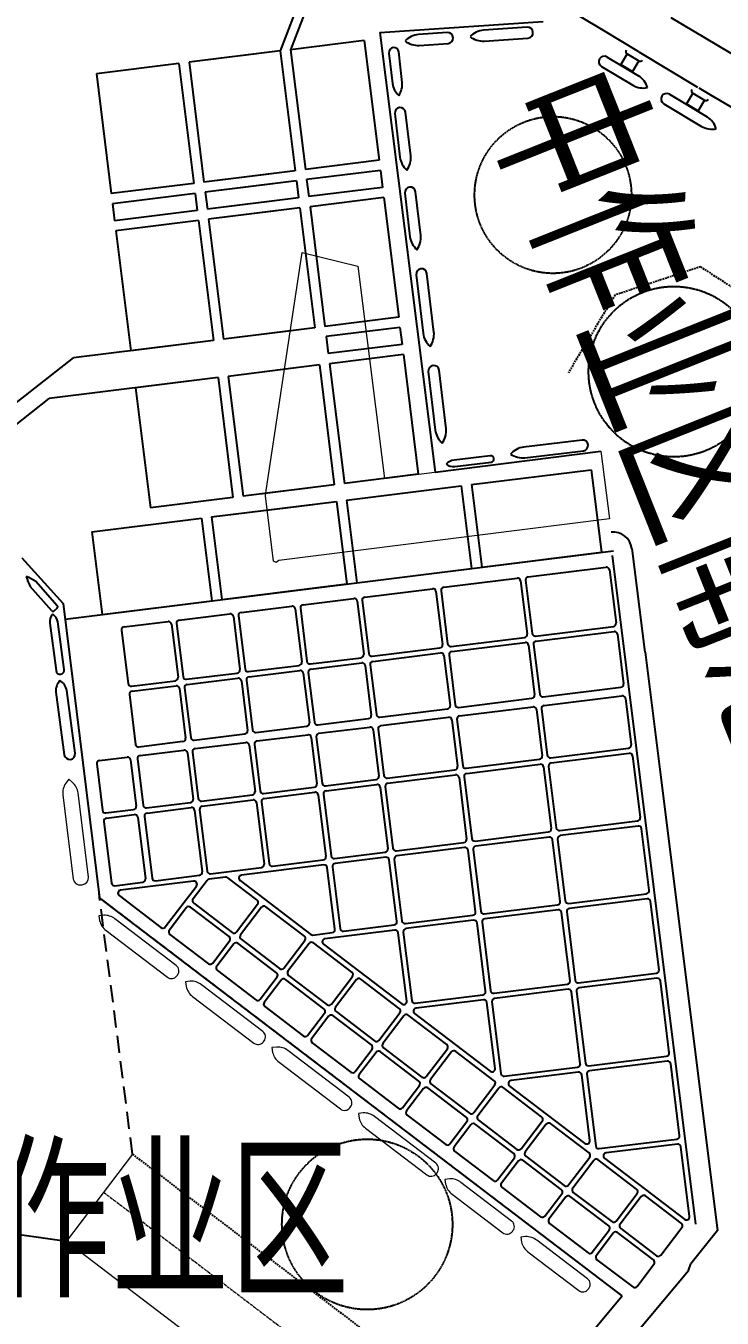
# Model space of a CAD drawing. Header units: millimetres. Extents: x 440090 to 511528, y 3875004 to 3899972.
# Drawn here: x 442603 to 444646, y 3883364 to 3887155 of the extents above; entities that cross this region are included whole.
import ezdxf

# ---------------------------------------------------------------- set-up
doc = ezdxf.new("R2010")
doc.units = ezdxf.units.MM
for name, pattern in [('CENTER', [2, 1.25, -0.25, 0.25, -0.25]), ('CONTINOUS', [2000000.0, 1000000.0, 1000000.0]), ('DASHED', [19.05, 12.7, -6.35]), ('DASHED2', [0.375, 0.25, -0.125]), ('DIVIDE2', [0.625, 0.25, -0.125, 0, -0.125, 0, -0.125]), ('HIDDEN', [0.75, 0.5, -0.25])]:
    doc.linetypes.add(name, pattern=pattern)
for name, color, linetype in [('0-现状', 7, 'Continuous'), ('000航道路线', 5, 'Continuous'), ('00集疏运', 7, 'Continuous'), ('0南区轮廓', 5, 'Continuous'), ('2014深水航道二期方案1', 5, 'Continuous'), ('fa-老作业区规划', 7, 'Continuous'), ('fa3-岚山老作业区－规划', 7, 'Continuous'), ('FA3补充-中作业区规划', 7, 'Continuous'), ('东防波堤', 7, 'Continuous'), ('南区规划调整后', 7, 'Continuous'), ('南区规划调整方案一', 7, 'Continuous')]:
    doc.layers.add(name, color=color, linetype=linetype)
doc.layers.add('0sna-现状渲染', color=4, linetype='Continuous', lineweight=0)
doc.styles.add('R+HZ', font='romans1.shx', dxfattribs={"width": 0.8, "bigfont": 'hztxt.shx'})

msp = doc.modelspace()

# ---------------------------------------------------------------- linework, layer by layer
at = {"layer": '0-现状', "ltscale": 10}
for p, q in [((442591.389, 3885593.853), (442712.258, 3885460.128)), ((442712.258, 3885460.128), (442819.286, 3884596.735))]:
    msp.add_line(p, q, dxfattribs=at)
at = {"layer": '000航道路线', "color": 252, "linetype": 'DASHED2', "ltscale": 200}
msp.add_line((442915.947, 3883844.853), (442817.586, 3884610.451), dxfattribs=at)
at = {"layer": '000航道路线', "color": 5, "linetype": 'DASHED', "lineweight": 0, "ltscale": 200}
for p, q in [((442915.947, 3883844.853), (442722.072, 3883590.27)), ((442722.072, 3883590.27), (445216.475, 3881690.687)), ((442722.072, 3883590.27), (445216.475, 3881690.687))]:
    msp.add_line(p, q, dxfattribs=at)
at = {"layer": '000航道路线', "linetype": 'DASHED', "lineweight": 20, "ltscale": 200}
msp.add_line((442912.917, 3883840.875), (442749.336, 3883626.071), dxfattribs=at)
at = {"layer": '000航道路线', "color": 1, "linetype": 'CENTER', "lineweight": 0, "ltscale": 6}
msp.add_line((442831.127, 3883733.473), (446846.704, 3880675.458), dxfattribs=at)
msp.add_line((442831.127, 3883733.473), (446846.704, 3880675.458), dxfattribs=at)
at = {"layer": '000航道路线', "color": 252, "linetype": 'DASHED', "ltscale": 200}
msp.add_line((442131.869, 3883673.772), (442722.072, 3883590.27), dxfattribs=at)
at = {"layer": '0sna-现状渲染', "color": 254, "linetype": 'CONTINOUS', "true_color": 0xfde8c4}
for p, q in [((443307.92, 3885791.407), (443413.888, 3886489.35)), ((443413.888, 3886489.35), (443576.608, 3886449.362)), ((443576.608, 3886449.362), (443655.054, 3885826.678)), ((443655.054, 3885826.678), (444290.035, 3885906.673)), ((444290.035, 3885906.673), (444315.033, 3885708.242)), ((443305.804, 3885776.167), (443307.92, 3885791.407)), ((443329.101, 3885584.533), (443305.804, 3885776.167)), ((444315.033, 3885708.242), (443344.809, 3885586.012)), ((443337.553, 3885580.967), (443329.101, 3885584.533)), ((443344.809, 3885586.012), (443337.553, 3885580.967))]:
    msp.add_line(p, q, dxfattribs=at)
at = {"layer": '0南区轮廓', "color": 7, "linetype": 'HIDDEN', "ltscale": 2}
for centre, radius in [((444149.576, 3886658.528), 230), ((444504.066, 3886140.267), 250), ((443604.408, 3883639.166), 250)]:
    msp.add_circle(centre, radius, dxfattribs=at)
at = {"layer": '2014深水航道二期方案1', "linetype": 'DASHED2', "ltscale": 20}
msp.add_line((442915.947, 3883844.853), (446304.416, 3881264.405), dxfattribs=at)
msp.add_line((442915.947, 3883844.853), (446304.416, 3881264.405), dxfattribs=at)
at = {"layer": 'fa-老作业区规划', "color": 7, "linetype": 'Continuous'}
for p, q in [((442695.204, 3885453.639, -6.961), (442632.034, 3885524.593, -6.961)), ((442678.773, 3885439.01, -6.961), (442615.602, 3885509.964, -6.961)), ((442694.795, 3885446.58, -6.961), (442685.832, 3885438.601, -6.961)), ((442672.817, 3885402.82, -6.961), (442691.344, 3885263.295, -6.961)), ((442715.483, 3885266.5, -6.961), (442696.956, 3885406.026, -6.961)), ((442691.131, 3885200.498, -6.961), (442715.524, 3885016.789, -6.961)), ((442747.308, 3885021.009, -6.961), (442722.914, 3885204.718, -6.961))]:
    msp.add_line(p, q, dxfattribs=at)
at = {"layer": 'fa-老作业区规划'}
msp.add_arc((444326.632, 3885614.927), 54.439, 7.113454, 96.506533, dxfattribs=at)
at = {"layer": 'fa-老作业区规划', "color": 7, "linetype": 'Continuous'}
for centre, radius, start, end in [((442777.524, 3885591.063, -6.961), 181.096, 196.481459, 206.604058), ((442532.751, 3885373.138, -6.961), 181.096, 56.754066, 66.876664), ((442682.507, 3885442.335, -6.961), 5, 221.679062, 311.679062), ((442691.47, 3885450.315, -6.961), 5, 311.679062, 41.679062), ((442706.17, 3885405.732, -6.961), 33.48, 137.007288, 184.989925), ((442663.999, 3885400.133, -6.961), 33.48, 10.13739, 58.120027), ((442703.413, 3885264.897, -6.961), 12.176, 187.563658, 7.563658), ((442735.045, 3885204.332, -6.961), 44.082, 137.007288, 184.989925), ((442679.521, 3885196.959, -6.961), 44.082, 10.13739, 58.120027), ((442731.416, 3885018.899, -6.961), 16.031, 187.563658, 7.563658)]:
    msp.add_arc(centre, radius, start, end, dxfattribs=at)
at = {"layer": 'fa3-岚山老作业区－规划'}
msp.add_line((442717.861, 3885414.571), (444326.632, 3885614.927), dxfattribs=at)
at = {"layer": 'FA3补充-中作业区规划'}
for p, q in [((443521.785, 3887536.943), (443349.472, 3887080.984)), ((443550.952, 3887529.924), (443379.242, 3887084.691)), ((444297.759, 3887140.618), (444227.075, 3887182.966)), ((444297.759, 3887140.618), (444227.075, 3887182.966)), ((443641.387, 3887135.232), (444120.371, 3887167.577)), ((444074.012, 3887150.398), (443945.413, 3887141.759)), ((444495.043, 3887179.322), (444750.996, 3887027.336)), ((444495.043, 3887179.322), (444750.996, 3887027.336)), ((443595.795, 3887111.661), (443379.242, 3887084.691)), ((443595.795, 3887111.661), (443379.242, 3887084.691)), ((443595.795, 3887111.661), (443639.557, 3886760.271)), ((443595.795, 3887111.661), (443639.557, 3886760.271)), ((443641.387, 3887135.232), (443803.877, 3885845.427)), ((443641.387, 3887135.232), (443803.877, 3885845.427)), ((443839.541, 3887134.646), (443754.842, 3887128.956)), ((443839.541, 3887134.646), (443754.842, 3887128.956)), ((443947.554, 3887109.853), (444076.153, 3887118.492)), ((444401.532, 3887078.445), (444297.759, 3887140.618)), ((444401.532, 3887078.445), (444297.759, 3887140.618)), ((443349.472, 3887080.984), (443081.7, 3887047.635)), ((443280.009, 3887072.333), (443081.7, 3887047.635)), ((443349.472, 3887080.984), (443393.234, 3886729.594)), ((443379.242, 3887084.691), (443423.004, 3886733.301)), ((443379.242, 3887084.691), (443423.004, 3886733.301)), ((443379.242, 3887084.691), (443423.004, 3886733.301)), ((443668.171, 3887074.739), (443678.349, 3886985.315)), ((443668.171, 3887074.739), (443678.349, 3886985.315)), ((443707.224, 3886988.68), (443697.045, 3887078.105)), ((443707.224, 3886988.68), (443697.045, 3887078.105)), ((443756.983, 3887097.051), (443841.682, 3887102.741)), ((443756.983, 3887097.051), (443841.682, 3887102.741)), ((444367.288, 3887072.126), (444348.786, 3887041.244)), ((444367.288, 3887072.126), (444348.786, 3887041.244)), ((444367.288, 3887072.126), (444401.601, 3887051.568)), ((444367.288, 3887072.126), (444401.601, 3887051.568)), ((444401.532, 3887078.445), (444574.018, 3886975.104)), ((444401.532, 3887078.445), (444574.018, 3886975.104)), ((443051.93, 3887043.928), (442809.768, 3887013.769)), ((443051.93, 3887043.928), (442809.768, 3887013.769)), ((443051.93, 3887043.928), (442809.768, 3887013.769)), ((443051.93, 3887043.928), (442809.768, 3887013.769)), ((443051.93, 3887043.928), (443095.692, 3886692.538)), ((443051.93, 3887043.928), (443095.692, 3886692.538)), ((443081.7, 3887047.635), (443125.462, 3886696.246)), ((443081.7, 3887047.635), (443125.462, 3886696.246)), ((444291.698, 3887035.462), (444383.657, 3886980.367)), ((444291.698, 3887035.462), (444383.657, 3886980.367)), ((444308.298, 3887063.17), (444400.257, 3887008.075)), ((444308.298, 3887063.17), (444400.257, 3887008.075)), ((444348.786, 3887041.244), (444383.099, 3887020.686)), ((444348.786, 3887041.244), (444383.099, 3887020.686)), ((444401.601, 3887051.568), (444383.099, 3887020.686)), ((444401.601, 3887051.568), (444383.099, 3887020.686)), ((442809.768, 3887013.769), (442853.53, 3886662.379)), ((442809.768, 3887013.769), (442853.53, 3886662.379)), ((444559.441, 3886957.002), (444540.939, 3886926.121)), ((444559.441, 3886957.002), (444540.939, 3886926.121)), ((444559.441, 3886957.002), (444593.753, 3886936.445)), ((444559.441, 3886957.002), (444593.753, 3886936.445)), ((444577.596, 3886972.961), (444621.747, 3886946.509)), ((444577.596, 3886972.961), (444621.747, 3886946.509)), ((444474.414, 3886925.992), (444585.245, 3886859.591)), ((444474.414, 3886925.992), (444585.245, 3886859.591)), ((444491.015, 3886953.7), (444601.846, 3886887.298)), ((444491.015, 3886953.7), (444601.846, 3886887.298)), ((444540.939, 3886926.121), (444575.251, 3886905.563)), ((444540.939, 3886926.121), (444575.251, 3886905.563)), ((444593.753, 3886936.445), (444575.251, 3886905.563)), ((444593.753, 3886936.445), (444575.251, 3886905.563)), ((444618.169, 3886948.652), (444672.899, 3886915.862)), ((444618.169, 3886948.652), (444672.899, 3886915.862)), ((443685.487, 3886897.3), (443700.419, 3886769.279)), ((443685.487, 3886897.3), (443700.419, 3886769.279)), ((443732.181, 3886772.981), (443717.249, 3886901.003)), ((443732.181, 3886772.981), (443717.249, 3886901.003)), ((443393.234, 3886729.594), (443125.462, 3886696.246)), ((443639.557, 3886760.271), (443423.004, 3886733.301)), ((443639.557, 3886760.271), (443423.004, 3886733.301)), ((443639.557, 3886760.271), (443423.004, 3886733.301)), ((443639.557, 3886760.271), (443423.004, 3886733.301)), ((443643.264, 3886730.501), (443426.712, 3886703.531)), ((443643.264, 3886730.501), (443426.712, 3886703.531)), ((443643.264, 3886730.501), (443649.444, 3886680.884)), ((443643.264, 3886730.501), (443649.444, 3886680.884)), ((443095.692, 3886692.538), (442853.53, 3886662.379)), ((443095.692, 3886692.538), (442853.53, 3886662.379)), ((443095.692, 3886692.538), (442853.53, 3886662.379)), ((443095.692, 3886692.538), (442853.53, 3886662.379)), ((443323.771, 3886720.943), (443125.462, 3886696.246)), ((443396.942, 3886699.824), (443129.17, 3886666.476)), ((443327.478, 3886691.173), (443129.17, 3886666.476)), ((443396.942, 3886699.824), (443403.121, 3886650.207)), ((443426.712, 3886703.531), (443432.891, 3886653.915)), ((443426.712, 3886703.531), (443432.891, 3886653.915)), ((443099.4, 3886662.768), (442857.238, 3886632.609)), ((443099.4, 3886662.768), (442857.238, 3886632.609)), ((443099.4, 3886662.768), (443105.579, 3886613.151)), ((443099.4, 3886662.768), (443105.579, 3886613.151)), ((443129.17, 3886666.476), (443135.349, 3886616.859)), ((443129.17, 3886666.476), (443135.349, 3886616.859)), ((443649.444, 3886680.884), (443432.891, 3886653.915)), ((443649.444, 3886680.884), (443432.891, 3886653.915)), ((443714.86, 3886664.143), (443729.792, 3886536.122)), ((443714.86, 3886664.143), (443729.792, 3886536.122)), ((443761.554, 3886539.824), (443746.622, 3886667.846)), ((443761.554, 3886539.824), (443746.622, 3886667.846)), ((442857.238, 3886632.609), (442863.417, 3886582.992)), ((442857.238, 3886632.609), (442863.417, 3886582.992)), ((443403.121, 3886650.207), (443135.349, 3886616.859)), ((443333.657, 3886641.556), (443135.349, 3886616.859)), ((443406.828, 3886620.437), (443139.057, 3886587.089)), ((443406.828, 3886620.437), (443450.59, 3886269.047)), ((443653.151, 3886651.114), (443436.598, 3886624.145)), ((443653.151, 3886651.114), (443436.598, 3886624.145)), ((443653.151, 3886651.114), (443436.598, 3886624.145)), ((443653.151, 3886651.114), (443436.598, 3886624.145)), ((443436.598, 3886624.145), (443480.36, 3886272.755)), ((443436.598, 3886624.145), (443480.36, 3886272.755)), ((443653.151, 3886651.114), (443696.913, 3886299.724)), ((443653.151, 3886651.114), (443696.913, 3886299.724)), ((443105.579, 3886613.151), (442863.417, 3886582.992)), ((443105.579, 3886613.151), (442863.417, 3886582.992)), ((443109.287, 3886583.381), (442867.124, 3886553.222)), ((443109.287, 3886583.381), (442867.124, 3886553.222)), ((443109.287, 3886583.381), (442867.124, 3886553.222)), ((443109.287, 3886583.381), (442867.124, 3886553.222)), ((443109.287, 3886583.381), (443153.049, 3886231.991)), ((443109.287, 3886583.381), (443153.049, 3886231.991)), ((443337.365, 3886611.786), (443139.057, 3886587.089)), ((443139.057, 3886587.089), (443182.819, 3886235.699)), ((443139.057, 3886587.089), (443182.819, 3886235.699)), ((442867.124, 3886553.222), (442910.886, 3886201.832)), ((442867.124, 3886553.222), (442910.886, 3886201.832)), ((443800.223, 3886256.435), (443779.791, 3886428.112)), ((443800.223, 3886256.435), (443779.791, 3886428.112)), ((443748.029, 3886424.409), (443768.461, 3886252.733)), ((443748.029, 3886424.409), (443768.461, 3886252.733)), ((443696.913, 3886299.724), (443480.36, 3886272.755)), ((443696.913, 3886299.724), (443480.36, 3886272.755)), ((443696.913, 3886299.724), (443480.36, 3886272.755)), ((443696.913, 3886299.724), (443480.36, 3886272.755)), ((443450.59, 3886269.047), (443182.819, 3886235.699)), ((443381.127, 3886260.396), (443182.819, 3886235.699)), ((443700.621, 3886269.954), (443484.068, 3886242.985)), ((443700.621, 3886269.954), (443484.068, 3886242.985)), ((443484.068, 3886242.985), (443490.247, 3886193.368)), ((443484.068, 3886242.985), (443490.247, 3886193.368)), ((443700.621, 3886269.954), (443706.8, 3886220.337)), ((443700.621, 3886269.954), (443706.8, 3886220.337)), ((443153.049, 3886231.991), (442742.168, 3886180.82)), ((443153.049, 3886231.991), (442742.168, 3886180.82)), ((443153.049, 3886231.991), (442910.886, 3886201.832)), ((443153.049, 3886231.991), (442910.886, 3886201.832)), ((443706.8, 3886220.337), (443490.247, 3886193.368)), ((443706.8, 3886220.337), (443490.247, 3886193.368)), ((443464.185, 3886159.89), (443196.413, 3886126.542)), ((443464.185, 3886159.89), (443507.947, 3885808.5)), ((443710.507, 3886190.567), (443493.955, 3886163.598)), ((443710.507, 3886190.567), (443493.955, 3886163.598)), ((443710.507, 3886190.567), (443493.955, 3886163.598)), ((443710.507, 3886190.567), (443493.955, 3886163.598)), ((443493.955, 3886163.598), (443537.717, 3885812.208)), ((443493.955, 3886163.598), (443537.717, 3885812.208)), ((443710.507, 3886190.567), (443754.269, 3885839.177)), ((443710.507, 3886190.567), (443754.269, 3885839.177)), ((443166.643, 3886122.835), (442670.775, 3886061.079)), ((443166.643, 3886122.835), (442670.775, 3886061.079)), ((443166.643, 3886122.835), (442924.481, 3886092.676)), ((443166.643, 3886122.835), (442924.481, 3886092.676)), ((443166.643, 3886122.835), (443210.405, 3885771.445)), ((443166.643, 3886122.835), (443210.405, 3885771.445)), ((443166.643, 3886122.835), (443210.405, 3885771.445)), ((443166.643, 3886122.835), (443210.405, 3885771.445)), ((443394.721, 3886151.239), (443196.413, 3886126.542)), ((443196.413, 3886126.542), (443240.175, 3885775.152)), ((443196.413, 3886126.542), (443240.175, 3885775.152)), ((443783.777, 3886140.652), (443804.209, 3885968.976)), ((443783.777, 3886140.652), (443804.209, 3885968.976)), ((443835.971, 3885972.678), (443815.539, 3886144.355)), ((443835.971, 3885972.678), (443815.539, 3886144.355)), ((442924.481, 3886092.676), (442968.243, 3885741.286)), ((442924.481, 3886092.676), (442968.243, 3885741.286)), ((444234.903, 3885939.648), (444063.227, 3885919.216)), ((444234.903, 3885939.648), (444063.227, 3885919.216)), ((443803.877, 3885845.427), (444290.035, 3885906.673)), ((444066.929, 3885887.454), (444238.605, 3885907.886)), ((444066.929, 3885887.454), (444238.605, 3885907.886)), ((443965.68, 3885893.842), (443859.17, 3885881.141)), ((443965.68, 3885893.842), (443859.17, 3885881.141)), ((443861.391, 3885862.084), (443967.902, 3885874.785)), ((443861.391, 3885862.084), (443967.902, 3885874.785)), ((443754.269, 3885839.177), (443537.717, 3885812.208)), ((443754.269, 3885839.177), (443537.717, 3885812.208)), ((443910.154, 3885808.977), (444261.544, 3885852.739)), ((443910.154, 3885808.977), (444261.544, 3885852.739)), ((444261.544, 3885852.739), (444291.703, 3885610.577)), ((444261.544, 3885852.739), (444291.703, 3885610.577)), ((443507.947, 3885808.5), (443240.175, 3885775.152)), ((443438.483, 3885799.849), (443240.175, 3885775.152)), ((443543.801, 3885763.351), (443880.384, 3885805.269)), ((443543.801, 3885763.351), (443880.384, 3885805.269)), ((443880.384, 3885805.269), (443910.543, 3885563.107)), ((443880.384, 3885805.269), (443910.543, 3885563.107)), ((443910.154, 3885808.977), (443940.313, 3885566.815)), ((443910.154, 3885808.977), (443940.313, 3885566.815)), ((443910.154, 3885808.977), (443940.313, 3885566.815)), ((443910.154, 3885808.977), (443940.313, 3885566.815)), ((443210.405, 3885771.445), (442968.243, 3885741.286)), ((443210.405, 3885771.445), (442968.243, 3885741.286)), ((443147.835, 3885714.038), (443514.031, 3885759.644)), ((443147.835, 3885714.038), (443444.568, 3885750.993)), ((443514.031, 3885759.644), (443544.19, 3885517.482)), ((443543.801, 3885763.351), (443573.96, 3885521.189)), ((443543.801, 3885763.351), (443573.96, 3885521.189)), ((443543.801, 3885763.351), (443573.96, 3885521.189)), ((443543.801, 3885763.351), (443573.96, 3885521.189)), ((442796.445, 3885670.276), (443118.065, 3885710.33)), ((442796.445, 3885670.276), (443118.065, 3885710.33)), ((443118.065, 3885710.33), (443148.223, 3885468.168)), ((443118.065, 3885710.33), (443148.223, 3885468.168)), ((443147.835, 3885714.038), (443177.993, 3885471.876)), ((443147.835, 3885714.038), (443177.993, 3885471.876)), ((443147.835, 3885714.038), (443177.993, 3885471.876)), ((443147.835, 3885714.038), (443177.993, 3885471.876)), ((442796.445, 3885670.276), (442826.603, 3885428.114)), ((442796.445, 3885670.276), (442826.603, 3885428.114)), ((443940.313, 3885566.815), (444291.703, 3885610.577)), ((443940.313, 3885566.815), (444291.703, 3885610.577)), ((443573.96, 3885521.189), (443910.543, 3885563.107)), ((443573.96, 3885521.189), (443910.543, 3885563.107)), ((443177.993, 3885471.876), (443544.19, 3885517.482)), ((443177.993, 3885471.876), (443474.727, 3885508.831)), ((442826.603, 3885428.114), (443148.223, 3885468.168)), ((442826.603, 3885428.114), (443148.223, 3885468.168))]:
    msp.add_line(p, q, dxfattribs=at)
at = {"layer": 'FA3补充-中作业区规划', "color": 7, "linetype": 'DASHED2', "ltscale": 20}
for p, q in [((444582.181, 3886447.946), (444331.345, 3886364.918)), ((444582.181, 3886447.946), (444331.345, 3886364.918)), ((444582.181, 3886447.946), (444750.134, 3886339.523)), ((444582.181, 3886447.946), (444750.134, 3886339.523)), ((444331.345, 3886364.918), (444194.627, 3886136.929)), ((444331.345, 3886364.918), (444194.627, 3886136.929))]:
    msp.add_line(p, q, dxfattribs=at)
at = {"layer": 'FA3补充-中作业区规划', "color": 3}
for p, q in [((441659.498, 3885329.527), (442742.168, 3886180.82)), ((441659.498, 3885329.527), (442742.168, 3886180.82)), ((441665.489, 3885270.632), (442670.775, 3886061.079)), ((441665.489, 3885270.632), (442670.775, 3886061.079))]:
    msp.add_line(p, q, dxfattribs=at)
at = {"layer": 'FA3补充-中作业区规划', "color": 7, "linetype": 'DASHED2', "ltscale": 20}
msp.add_circle((444504.066, 3886140.267), 250, dxfattribs=at)
at = {"layer": 'FA3补充-中作业区规划'}
for centre, radius, start, end in [((444074.934, 3887134.435), 15.989, 274.373845, 93.304569), ((443760.697, 3887066.071), 63.157, 95.319166, 135.55004), ((443760.697, 3887066.071), 63.157, 95.319166, 135.55004), ((443754.383, 3887160.155), 63.157, 232.128373, 272.359247), ((443754.383, 3887160.155), 63.157, 232.128373, 272.359247), ((443840.462, 3887118.684), 15.989, 274.373845, 93.304569), ((443840.462, 3887118.684), 15.989, 274.373845, 93.304569), ((443951.268, 3887078.873), 63.157, 95.319166, 135.55004), ((443944.954, 3887172.957), 63.157, 232.128373, 272.359247), ((443682.624, 3887076.288), 14.536, 7.183517, 186.114241), ((443682.624, 3887076.288), 14.536, 7.183517, 186.114241), ((444371.4, 3887079.011), 8.02, 149.073171, 239.153273), ((444371.4, 3887079.011), 8.02, 149.073171, 239.153273), ((444300.127, 3887049.238), 16.151, 59.607809, 238.538534), ((444300.127, 3887049.238), 16.151, 59.607809, 238.538534), ((444405.732, 3887058.442), 8.02, 238.99307, 329.073171), ((444405.732, 3887058.442), 8.02, 238.99307, 329.073171), ((444366.067, 3886954.215), 63.795, 17.362338, 57.593212), ((444366.067, 3886954.215), 63.795, 17.362338, 57.593212), ((443735.188, 3886993.433), 57.416, 188.128838, 228.359712), ((443735.188, 3886993.433), 57.416, 188.128838, 228.359712), ((443735.188, 3886993.433), 57.416, 188.128838, 228.359712), ((443735.188, 3886993.433), 57.416, 188.128838, 228.359712), ((443735.188, 3886993.433), 57.416, 188.128838, 228.359712), ((443735.188, 3886993.433), 57.416, 188.128838, 228.359712), ((443650.042, 3886983.508), 57.416, 324.938045, 5.168919), ((443650.042, 3886983.508), 57.416, 324.938045, 5.168919), ((443650.042, 3886983.508), 57.416, 324.938045, 5.168919), ((443650.042, 3886983.508), 57.416, 324.938045, 5.168919), ((443650.042, 3886983.508), 57.416, 324.938045, 5.168919), ((443650.042, 3886983.508), 57.416, 324.938045, 5.168919), ((444415.019, 3887035.921), 63.795, 240.553131, 280.784005), ((444415.019, 3887035.921), 63.795, 240.553131, 280.784005), ((444482.844, 3886939.768), 16.151, 59.607809, 238.538534), ((444482.844, 3886939.768), 16.151, 59.607809, 238.538534), ((444563.553, 3886963.888), 8.02, 149.073171, 239.153273), ((444563.553, 3886963.888), 8.02, 149.073171, 239.153273), ((444597.885, 3886943.319), 8.02, 238.99307, 329.073171), ((444597.885, 3886943.319), 8.02, 238.99307, 329.073171), ((443701.385, 3886899.003), 15.989, 7.183517, 186.114241), ((443701.385, 3886899.003), 15.989, 7.183517, 186.114241), ((444567.656, 3886833.438), 63.795, 17.362338, 57.593212), ((444567.656, 3886833.438), 63.795, 17.362338, 57.593212), ((444616.608, 3886915.144), 63.795, 240.553131, 280.784005), ((444616.608, 3886915.144), 63.795, 240.553131, 280.784005), ((443762.942, 3886778.209), 63.157, 188.128838, 228.359712), ((443762.942, 3886778.209), 63.157, 188.128838, 228.359712), ((443669.281, 3886767.291), 63.157, 324.938045, 5.168919), ((443669.281, 3886767.291), 63.157, 324.938045, 5.168919), ((443730.758, 3886665.846), 15.989, 7.183517, 186.114241), ((443730.758, 3886665.846), 15.989, 7.183517, 186.114241), ((443698.654, 3886534.134), 63.157, 324.938045, 5.168919), ((443698.654, 3886534.134), 63.157, 324.938045, 5.168919), ((443792.315, 3886545.052), 63.157, 188.128838, 228.359712), ((443792.315, 3886545.052), 63.157, 188.128838, 228.359712), ((443763.927, 3886426.112), 15.989, 7.183517, 186.114241), ((443763.927, 3886426.112), 15.989, 7.183517, 186.114241), ((443830.984, 3886261.663), 63.157, 188.128838, 228.359712), ((443830.984, 3886261.663), 63.157, 188.128838, 228.359712), ((443737.322, 3886250.745), 63.157, 324.938045, 5.168919), ((443737.322, 3886250.745), 63.157, 324.938045, 5.168919), ((443799.675, 3886142.355), 15.989, 7.183517, 186.114241), ((443799.675, 3886142.355), 15.989, 7.183517, 186.114241), ((443773.07, 3885966.988), 63.157, 324.938045, 5.168919), ((443773.07, 3885966.988), 63.157, 324.938045, 5.168919), ((443866.731, 3885977.906), 63.157, 188.128838, 228.359712), ((443866.731, 3885977.906), 63.157, 188.128838, 228.359712), ((444236.606, 3885923.75), 15.989, 277.183517, 96.114241), ((444236.606, 3885923.75), 15.989, 277.183517, 96.114241), ((443966.702, 3885884.303), 9.594, 277.183517, 96.114241), ((443966.702, 3885884.303), 9.594, 277.183517, 96.114241), ((444072.157, 3885856.693), 63.157, 98.128838, 138.359712), ((444072.157, 3885856.693), 63.157, 98.128838, 138.359712), ((444061.239, 3885950.354), 63.157, 234.938045, 275.168919), ((444061.239, 3885950.354), 63.157, 234.938045, 275.168919), ((443864.528, 3885843.628), 37.894, 98.128838, 138.359712), ((443864.528, 3885843.628), 37.894, 98.128838, 138.359712), ((443857.977, 3885899.824), 37.894, 234.938045, 275.168919), ((443857.977, 3885899.824), 37.894, 234.938045, 275.168919)]:
    msp.add_arc(centre, radius, start, end, dxfattribs=at)
at = {"layer": '东防波堤', "linetype": 'Continuous', "ltscale": 100}
msp.add_line((444322.957, 3885601.076), (444567.543, 3883639.893), dxfattribs=at)
at = {"layer": '东防波堤'}
for p, q in [((444380.652, 3885621.668), (444418.551, 3885317.782)), ((444420.188, 3885317.986), (444464.124, 3884965.691)), ((444632.045, 3883620.849), (444554.274, 3883523.904)), ((444546.887, 3883503.994), (444554.267, 3883523.91)), ((444218.358, 3883112.469), (444546.887, 3883503.994))]:
    msp.add_line(p, q, dxfattribs=at)
at = {"layer": '南区规划调整后', "ltscale": 10}
for p, q in [((444077.024, 3885538.512), (444305.278, 3885566.794)), ((444315.317, 3885558.969), (444334.623, 3885403.16)), ((443828.921, 3885507.77), (444044.274, 3885534.454)), ((444054.313, 3885526.629), (444073.618, 3885370.82)), ((444069.199, 3885528.473), (444088.505, 3885372.665)), ((443597.69, 3885479.119), (443796.172, 3885503.712)), ((443806.21, 3885495.887), (443825.516, 3885340.079)), ((443821.096, 3885497.732), (443840.402, 3885341.923)), ((443234.467, 3885434.114), (443383.329, 3885452.558)), ((443393.367, 3885444.733), (443412.673, 3885288.925)), ((443408.253, 3885446.578), (443427.559, 3885290.769)), ((443416.078, 3885456.616), (443564.94, 3885475.061)), ((443574.978, 3885467.236), (443594.284, 3885311.428)), ((443589.865, 3885469.081), (443609.17, 3885313.272)), ((442891.093, 3885391.567), (443020.106, 3885407.553)), ((443045.031, 3885401.572), (443064.337, 3885245.764)), ((443052.856, 3885411.611), (443201.718, 3885430.056)), ((443211.756, 3885422.231), (443231.062, 3885266.422)), ((443226.642, 3885424.075), (443245.948, 3885268.267)), ((442883.268, 3885381.529), (442902.574, 3885225.72)), ((443030.145, 3885399.728), (443049.45, 3885243.919)), ((444098.543, 3885364.84), (444326.798, 3885393.122)), ((444100.388, 3885349.954), (444328.642, 3885378.236)), ((444338.68, 3885370.411), (444356.756, 3885224.526)), ((443619.209, 3885305.447), (443817.691, 3885330.04)), ((443850.44, 3885334.098), (444065.793, 3885360.782)), ((443852.285, 3885319.212), (444067.638, 3885345.896)), ((444077.676, 3885338.071), (444095.752, 3885192.186)), ((444092.563, 3885339.915), (444110.639, 3885194.031)), ((443437.597, 3885282.944), (443586.459, 3885301.389)), ((443621.053, 3885290.561), (443819.535, 3885315.154)), ((443829.574, 3885307.329), (443847.65, 3885161.445)), ((443844.46, 3885309.174), (443862.536, 3885163.289)), ((443074.375, 3885237.939), (443223.237, 3885256.384)), ((443255.986, 3885260.442), (443404.848, 3885278.887)), ((443257.831, 3885245.555), (443406.692, 3885264)), ((443416.731, 3885256.175), (443434.807, 3885110.291)), ((443431.617, 3885258.02), (443449.693, 3885112.135)), ((443439.442, 3885268.058), (443588.304, 3885286.503)), ((443598.342, 3885278.678), (443616.418, 3885132.794)), ((443613.228, 3885280.523), (443631.304, 3885134.638)), ((442912.612, 3885217.895), (443041.625, 3885233.881)), ((442914.457, 3885203.009), (443043.47, 3885218.995)), ((443068.394, 3885213.014), (443086.471, 3885067.13)), ((443076.219, 3885223.053), (443225.081, 3885241.498)), ((443235.12, 3885233.673), (443253.196, 3885087.788)), ((443250.006, 3885235.517), (443268.082, 3885089.633)), ((444120.677, 3885186.206), (444348.931, 3885214.488)), ((442906.632, 3885192.971), (442924.708, 3885047.086)), ((443053.508, 3885211.17), (443071.584, 3885065.285)), ((443872.574, 3885155.464), (444087.927, 3885182.148)), ((444123.751, 3885161.396), (444352.006, 3885189.678)), ((444362.044, 3885181.853), (444378.89, 3885045.892)), ((443641.342, 3885126.813), (443839.825, 3885151.406)), ((443875.648, 3885130.654), (444091.002, 3885157.338)), ((444101.04, 3885149.513), (444117.886, 3885013.552)), ((444115.926, 3885151.357), (444132.772, 3885015.397)), ((443278.12, 3885081.808), (443426.982, 3885100.253)), ((443459.731, 3885104.31), (443608.593, 3885122.755)), ((443462.805, 3885079.5), (443611.667, 3885097.945)), ((443644.417, 3885102.003), (443842.899, 3885126.596)), ((443852.937, 3885118.771), (443869.784, 3884982.811)), ((443867.823, 3885120.616), (443884.67, 3884984.655)), ((443096.509, 3885059.305), (443245.371, 3885077.75)), ((443281.194, 3885056.997), (443430.056, 3885075.442)), ((443440.094, 3885067.617), (443456.941, 3884931.657)), ((443454.98, 3885069.462), (443471.827, 3884933.501)), ((443621.705, 3885090.12), (443638.552, 3884954.16)), ((443636.592, 3885091.965), (443653.438, 3884956.004)), ((443063.759, 3885055.247), (442934.746, 3885039.261)), ((442937.82, 3885014.451), (443066.833, 3885030.437)), ((443076.872, 3885022.612), (443093.718, 3884886.651)), ((443091.758, 3885024.456), (443108.604, 3884888.496)), ((443099.583, 3885034.495), (443248.445, 3885052.94)), ((443258.483, 3885045.114), (443275.329, 3884909.154)), ((443273.369, 3885046.959), (443290.216, 3884910.999)), ((444142.811, 3885007.572), (444371.065, 3885035.854)), ((442810.906, 3884989.657), (442827.752, 3884853.697)), ((442818.731, 3884999.695), (442900.108, 3885009.778)), ((442910.147, 3885001.953), (442926.993, 3884865.993)), ((442929.995, 3885004.413), (442946.841, 3884868.452)), ((443894.708, 3884976.83), (444110.061, 3885003.514)), ((443896.553, 3884961.944), (444111.906, 3884988.628)), ((444144.655, 3884992.686), (444372.91, 3885020.968)), ((444382.948, 3885013.143), (444405.328, 3884832.524)), ((443663.476, 3884948.179), (443861.959, 3884972.772)), ((443665.321, 3884933.293), (443863.803, 3884957.886)), ((443873.841, 3884950.061), (443896.221, 3884769.443)), ((443888.728, 3884951.906), (443911.107, 3884771.287)), ((444121.944, 3884980.803), (444144.324, 3884800.184)), ((444136.83, 3884982.647), (444159.21, 3884802.029)), ((443300.254, 3884903.174), (443449.116, 3884921.619)), ((443481.865, 3884925.676), (443630.727, 3884944.121)), ((443483.71, 3884910.79), (443632.571, 3884929.235)), ((443642.61, 3884921.41), (443664.99, 3884740.791)), ((443657.496, 3884923.255), (443679.876, 3884742.636)), ((442956.88, 3884860.627), (443085.893, 3884876.613)), ((443118.643, 3884880.671), (443267.504, 3884899.116)), ((443120.487, 3884865.785), (443269.349, 3884884.23)), ((443279.387, 3884876.405), (443301.767, 3884695.786)), ((443294.273, 3884878.249), (443316.653, 3884697.63)), ((443302.098, 3884888.288), (443450.96, 3884906.732)), ((443460.998, 3884898.907), (443483.378, 3884718.289)), ((443475.885, 3884900.752), (443498.264, 3884720.133)), ((442837.791, 3884845.872), (442919.168, 3884855.955)), ((442839.635, 3884830.985), (442921.013, 3884841.069)), ((442931.051, 3884833.244), (442953.431, 3884652.625)), ((442950.899, 3884835.703), (442973.279, 3884655.084)), ((442958.724, 3884845.741), (443087.738, 3884861.727)), ((443097.776, 3884853.902), (443120.156, 3884673.283)), ((443112.662, 3884855.746), (443135.042, 3884675.128)), ((442831.81, 3884820.947), (442854.19, 3884640.328)), ((444169.249, 3884794.204), (444397.503, 3884822.486)), ((443689.914, 3884734.811), (443888.396, 3884759.404)), ((443921.146, 3884763.462), (444136.499, 3884790.146)), ((443508.303, 3884712.308), (443657.165, 3884730.753)), ((443145.08, 3884667.303), (443293.942, 3884685.747)), ((443326.692, 3884689.805), (443475.553, 3884708.25)), ((442983.318, 3884647.259), (443112.331, 3884663.245)), ((442864.228, 3884632.503), (442945.606, 3884642.586))]:
    msp.add_line(p, q, dxfattribs=at)
for centre, start, end in [((444306.385, 3885557.862), 7.063315, 97.063315), ((444045.381, 3885525.522), 7.063315, 97.063315), ((444078.131, 3885529.58), 97.063315, 187.063315), ((443598.796, 3885470.187), 97.063315, 187.063315), ((443797.278, 3885494.781), 7.063315, 97.063315), ((443830.028, 3885498.838), 97.063315, 187.063315), ((443384.435, 3885443.627), 7.063315, 97.063315), ((443417.185, 3885447.685), 97.063315, 187.063315), ((443566.047, 3885466.13), 7.063315, 97.063315), ((443021.213, 3885398.621), 7.063315, 97.063315), ((443053.963, 3885402.679), 97.063315, 187.063315), ((443202.824, 3885421.124), 7.063315, 97.063315), ((443235.574, 3885425.182), 97.063315, 187.063315), ((444325.691, 3885402.054), 277.063315, 7.063315), ((442892.2, 3885382.636), 97.063315, 187.063315), ((444064.687, 3885369.714), 277.063315, 7.063315), ((444097.436, 3885373.772), 187.063315, 277.063315), ((444329.749, 3885369.304), 7.063315, 97.063315), ((443816.584, 3885338.972), 277.063315, 7.063315), ((443849.334, 3885343.03), 187.063315, 277.063315), ((444068.745, 3885336.964), 7.063315, 97.063315), ((444101.494, 3885341.022), 97.063315, 187.063315), ((443403.741, 3885287.818), 277.063315, 7.063315), ((443436.491, 3885291.876), 187.063315, 277.063315), ((443585.352, 3885310.321), 277.063315, 7.063315), ((443618.102, 3885314.379), 187.063315, 277.063315), ((443622.16, 3885281.629), 97.063315, 187.063315), ((443820.642, 3885306.223), 7.063315, 97.063315), ((443853.391, 3885310.28), 97.063315, 187.063315), ((443222.13, 3885265.315), 277.063315, 7.063315), ((443254.879, 3885269.373), 187.063315, 277.063315), ((443407.799, 3885255.069), 7.063315, 97.063315), ((443440.549, 3885259.127), 97.063315, 187.063315), ((443589.41, 3885277.571), 7.063315, 97.063315), ((442911.505, 3885226.827), 187.063315, 277.063315), ((443040.519, 3885242.813), 277.063315, 7.063315), ((443044.577, 3885210.063), 7.063315, 97.063315), ((443073.268, 3885246.871), 187.063315, 277.063315), ((443077.326, 3885214.121), 97.063315, 187.063315), ((443226.188, 3885232.566), 7.063315, 97.063315), ((443258.937, 3885236.624), 97.063315, 187.063315), ((444347.825, 3885223.42), 277.063315, 7.063315), ((442915.563, 3885194.077), 97.063315, 187.063315), ((444086.821, 3885191.08), 277.063315, 7.063315), ((444119.57, 3885195.138), 187.063315, 277.063315), ((444353.112, 3885180.746), 7.063315, 97.063315), ((443838.718, 3885160.338), 277.063315, 7.063315), ((443871.468, 3885164.396), 187.063315, 277.063315), ((444092.108, 3885148.406), 7.063315, 97.063315), ((444124.858, 3885152.464), 97.063315, 187.063315), ((443425.875, 3885109.184), 277.063315, 7.063315), ((443458.625, 3885113.242), 187.063315, 277.063315), ((443607.486, 3885131.687), 277.063315, 7.063315), ((443612.774, 3885089.013), 7.063315, 97.063315), ((443640.236, 3885135.745), 187.063315, 277.063315), ((443645.523, 3885093.071), 97.063315, 187.063315), ((443844.005, 3885117.664), 7.063315, 97.063315), ((443876.755, 3885121.722), 97.063315, 187.063315), ((443062.653, 3885064.179), 277.063314, 7.063315), ((443095.402, 3885068.237), 187.063315, 277.063315), ((443244.264, 3885086.681), 277.063315, 7.063315), ((443277.013, 3885090.739), 187.063315, 277.063315), ((443431.163, 3885066.511), 7.063315, 97.063315), ((443463.912, 3885070.568), 97.063315, 187.063315), ((442933.639, 3885048.193), 187.063315, 277.063315), ((443067.94, 3885021.505), 7.063315, 97.063315), ((443100.69, 3885025.563), 97.063315, 187.063315), ((443249.551, 3885044.008), 7.063315, 97.063315), ((443282.301, 3885048.066), 97.063315, 187.063315), ((444369.959, 3885044.786), 277.063315, 7.063315), ((442819.837, 3884990.763), 97.063315, 187.063315), ((442901.215, 3885000.847), 7.063315, 97.063315), ((442938.927, 3885005.519), 97.063315, 187.063315), ((443893.601, 3884985.762), 187.063315, 277.063315), ((444108.955, 3885012.446), 277.063315, 7.063315), ((444113.012, 3884979.696), 7.063315, 97.063315), ((444141.704, 3885016.504), 187.063315, 277.063315), ((444145.762, 3884983.754), 97.063315, 187.063315), ((444374.017, 3885012.036), 7.063315, 97.063315), ((443629.62, 3884953.053), 277.063315, 7.063315), ((443662.37, 3884957.111), 187.063315, 277.063315), ((443860.852, 3884981.704), 277.063315, 7.063315), ((443864.91, 3884948.955), 7.063315, 97.063315), ((443897.659, 3884953.013), 97.063315, 187.063315), ((443266.398, 3884908.048), 277.063315, 7.063315), ((443299.147, 3884912.105), 187.063315, 277.063315), ((443448.009, 3884930.55), 277.063315, 7.063315), ((443480.758, 3884934.608), 187.063315, 277.063315), ((443484.816, 3884901.859), 97.063315, 187.063315), ((443633.678, 3884920.304), 7.063315, 97.063315), ((443666.428, 3884924.361), 97.063315, 187.063315), ((443084.787, 3884885.545), 277.063315, 7.063315), ((443117.536, 3884889.603), 187.063315, 277.063315), ((443270.456, 3884875.298), 7.063315, 97.063315), ((443303.205, 3884879.356), 97.063315, 187.063315), ((443452.067, 3884897.801), 7.063315, 97.063315), ((442836.684, 3884854.803), 187.063315, 277.063315), ((442918.062, 3884864.886), 277.063315, 7.063315), ((442922.119, 3884832.137), 7.063315, 97.063315), ((442955.773, 3884869.559), 187.063315, 277.063315), ((442959.831, 3884836.81), 97.063315, 187.063315), ((443088.844, 3884852.795), 7.063315, 97.063315), ((443121.594, 3884856.853), 97.063315, 187.063315), ((442840.742, 3884822.054), 97.063315, 187.063315), ((444135.392, 3884799.077), 277.063315, 7.063315), ((444168.142, 3884803.135), 187.063315, 277.063315), ((444396.396, 3884831.417), 277.063315, 7.063315), ((443887.29, 3884768.336), 277.063315, 7.063315), ((443920.039, 3884772.394), 187.063315, 277.063315), ((443507.196, 3884721.24), 187.063315, 277.063315), ((443656.058, 3884739.685), 277.063315, 7.063315), ((443688.807, 3884743.743), 187.063315, 277.063315), ((443292.835, 3884694.679), 277.063315, 7.063315), ((443325.585, 3884698.737), 187.063315, 277.063315), ((443474.447, 3884717.182), 277.063315, 7.063315), ((442944.499, 3884651.518), 277.063315, 7.063315), ((442982.211, 3884656.191), 187.063315, 277.063315), ((443111.224, 3884672.176), 277.063315, 7.063315), ((443143.974, 3884676.234), 187.063315, 277.063315), ((442863.122, 3884641.435), 187.063315, 277.063315)]:
    msp.add_arc(centre, 9, start, end, dxfattribs=at)
at = {"layer": '南区规划调整方案一'}
for p, q in [((444464.323, 3884965.715), (444632.045, 3883620.849)), ((444399.348, 3884807.6), (444171.093, 3884779.317)), ((444431.766, 3884619.156), (444409.386, 3884799.775)), ((444138.343, 3884775.26), (443922.99, 3884748.576)), ((444170.762, 3884586.816), (444148.382, 3884767.435)), ((444163.268, 3884769.279), (444185.648, 3884588.66)), ((443890.241, 3884744.518), (443691.759, 3884719.925)), ((443922.659, 3884556.074), (443900.279, 3884736.693)), ((443915.165, 3884738.537), (443937.545, 3884557.919)), ((443477.398, 3884693.364), (443235.839, 3884663.433)), ((443509.816, 3884504.92), (443487.436, 3884685.539)), ((443502.322, 3884687.384), (443524.702, 3884506.765)), ((443659.009, 3884715.867), (443510.147, 3884697.422)), ((443691.427, 3884527.423), (443669.047, 3884708.042)), ((443683.934, 3884709.886), (443706.313, 3884529.268)), ((443095.074, 3884645.992), (442880.945, 3884619.46)), ((443134.822, 3884648.188), (443093.56, 3884594.006)), ((443188.993, 3884657.629), (443140.876, 3884651.667)), ((443280.942, 3884590.83), (443195.552, 3884655.857)), ((443231.493, 3884647.342), (443438.611, 3884489.613)), ((443011.953, 3884511.603), (443103.341, 3884631.607)), ((444195.686, 3884580.835), (444423.941, 3884609.117)), ((444352.257, 3883429.319), (442819.286, 3884596.735)), ((442876.599, 3884603.368), (442999.34, 3884509.895)), ((443073.567, 3884567.752), (443023.887, 3884502.515)), ((443199.151, 3884483.427), (443086.18, 3884569.459)), ((443095.268, 3884581.393), (443208.239, 3884495.361)), ((443220.852, 3884497.068), (443282.65, 3884578.217)), ((443294.583, 3884569.129), (443232.786, 3884487.981)), ((443420.167, 3884484.804), (443307.196, 3884570.836)), ((443947.584, 3884550.094), (444162.937, 3884576.777)), ((444425.785, 3884594.231), (444197.531, 3884565.949)), ((444460.663, 3884385.939), (444435.824, 3884586.406)), ((443716.352, 3884521.443), (443914.834, 3884546.036)), ((443916.678, 3884531.15), (443718.196, 3884506.556)), ((444164.781, 3884561.891), (443949.428, 3884535.208)), ((444199.659, 3884353.599), (444174.82, 3884554.066)), ((444189.706, 3884555.911), (444214.545, 3884355.444)), ((443445.171, 3884487.842), (443501.991, 3884494.882)), ((443685.447, 3884502.499), (443480.512, 3884477.106)), ((443534.741, 3884498.94), (443683.602, 3884517.385)), ((443720.312, 3884294.309), (443695.485, 3884494.674)), ((443710.371, 3884496.518), (443735.21, 3884296.051)), ((443951.556, 3884322.858), (443926.717, 3884523.325)), ((443941.603, 3884525.169), (443966.442, 3884324.702)), ((443025.594, 3884489.902), (443138.565, 3884403.87)), ((443151.178, 3884405.578), (443200.859, 3884470.815)), ((443212.792, 3884461.727), (443163.112, 3884396.49)), ((443338.376, 3884377.402), (443225.405, 3884463.434)), ((443234.493, 3884475.368), (443347.464, 3884389.336)), ((443360.077, 3884391.043), (443421.875, 3884472.192)), ((443433.808, 3884463.104), (443372.011, 3884381.955)), ((443559.393, 3884378.779), (443446.421, 3884464.811)), ((443476.166, 3884461.014), (443705.927, 3884286.042)), ((443164.819, 3884383.877), (443277.791, 3884297.845)), ((443290.403, 3884299.552), (443340.084, 3884364.789)), ((443352.017, 3884355.701), (443302.337, 3884290.464)), ((443477.602, 3884271.377), (443364.63, 3884357.409)), ((443373.718, 3884369.342), (443486.689, 3884283.31)), ((443499.302, 3884285.018), (443561.1, 3884366.166)), ((443573.034, 3884357.078), (443511.236, 3884275.93)), ((443698.618, 3884272.754), (443585.646, 3884358.786)), ((443976.481, 3884316.877), (444191.834, 3884343.561)), ((444224.583, 3884347.619), (444452.838, 3884375.901)), ((444454.682, 3884361.015), (444226.428, 3884332.733)), ((444490.789, 3884142.799), (444464.721, 3884353.19)), ((443745.249, 3884288.226), (443943.731, 3884312.819)), ((444193.678, 3884328.675), (443978.325, 3884301.991)), ((444229.785, 3884110.459), (444203.717, 3884320.85)), ((444218.603, 3884322.694), (444244.672, 3884112.303)), ((443304.044, 3884277.852), (443417.016, 3884191.82)), ((443945.575, 3884297.933), (443747.945, 3884273.445)), ((443979.556, 3884096.884), (443955.614, 3884290.108)), ((443970.5, 3884291.953), (443996.569, 3884081.561)), ((443429.629, 3884193.527), (443479.309, 3884258.764)), ((443491.243, 3884249.676), (443441.562, 3884184.439)), ((443616.827, 3884165.352), (443503.855, 3884251.384)), ((443512.943, 3884263.317), (443625.915, 3884177.285)), ((443638.528, 3884178.993), (443700.325, 3884260.141)), ((443712.259, 3884251.053), (443650.461, 3884169.905)), ((443837.843, 3884166.729), (443724.872, 3884252.761)), ((443743.599, 3884257.354), (443965.171, 3884088.618)), ((443443.27, 3884171.826), (443556.241, 3884085.794)), ((443568.854, 3884087.502), (443618.534, 3884152.739)), ((443652.169, 3884157.292), (443765.14, 3884071.26)), ((443777.753, 3884072.967), (443839.55, 3884154.116)), ((443630.468, 3884143.651), (443580.787, 3884078.414)), ((443756.052, 3884059.326), (443643.081, 3884145.358)), ((443851.484, 3884145.028), (443789.686, 3884063.879)), ((443977.068, 3884060.703), (443864.097, 3884146.735)), ((444254.71, 3884104.478), (444482.964, 3884132.76)), ((444484.809, 3884117.874), (444256.554, 3884089.592)), ((444006.607, 3884073.736), (444221.96, 3884100.42)), ((444223.805, 3884085.534), (444026.758, 3884061.119)), ((444257.714, 3883885.056), (444233.843, 3884077.709)), ((444248.729, 3884079.553), (444274.798, 3883869.162)), ((444520.916, 3883899.658), (444494.847, 3884110.049)), ((443582.495, 3884065.801), (443695.466, 3883979.769)), ((443708.079, 3883981.477), (443757.759, 3884046.713)), ((443769.693, 3884037.626), (443720.012, 3883972.389)), ((443895.277, 3883953.301), (443782.306, 3884039.333)), ((443791.394, 3884051.267), (443904.365, 3883965.235)), ((443916.978, 3883966.942), (443978.775, 3884048.09)), ((443990.709, 3884039.003), (443928.911, 3883957.854)), ((444116.293, 3883954.678), (444003.322, 3884040.71)), ((444022.412, 3884045.027), (444243.33, 3883876.789)), ((443721.72, 3883959.776), (443834.691, 3883873.744)), ((443847.304, 3883875.451), (443896.984, 3883940.688)), ((443908.918, 3883931.6), (443859.238, 3883866.363)), ((444034.502, 3883847.276), (443921.531, 3883933.308)), ((443930.619, 3883945.241), (444043.59, 3883859.209)), ((444056.203, 3883860.917), (444118.001, 3883942.065)), ((444129.934, 3883932.977), (444068.137, 3883851.829)), ((444255.518, 3883848.653), (444142.547, 3883934.685)), ((444284.837, 3883861.337), (444513.091, 3883889.62)), ((443860.945, 3883853.751), (443973.916, 3883767.719)), ((444514.936, 3883874.733), (444305.571, 3883848.792)), ((444550.337, 3883662.212), (444524.974, 3883866.908)), ((443986.529, 3883769.426), (444036.21, 3883834.663)), ((444048.143, 3883825.575), (443998.463, 3883760.338)), ((444173.727, 3883741.251), (444060.756, 3883827.282)), ((444069.844, 3883839.216), (444182.815, 3883753.184)), ((444195.428, 3883754.892), (444257.226, 3883836.04)), ((444269.159, 3883826.952), (444207.362, 3883745.804)), ((444394.743, 3883742.628), (444281.772, 3883828.659)), ((444301.225, 3883832.7), (444535.953, 3883653.946)), ((444000.17, 3883747.725), (444113.141, 3883661.693)), ((444125.754, 3883663.401), (444175.435, 3883728.638)), ((444187.368, 3883719.55), (444137.688, 3883654.313)), ((444312.953, 3883635.225), (444199.981, 3883721.257)), ((444209.069, 3883733.191), (444322.04, 3883647.159)), ((444334.653, 3883648.866), (444396.451, 3883730.015)), ((444408.384, 3883720.927), (444346.587, 3883639.778)), ((444526.013, 3883642.661), (444420.997, 3883722.634)), ((444139.395, 3883641.7), (444252.367, 3883555.668)), ((444264.98, 3883557.375), (444314.66, 3883622.612)), ((444348.294, 3883627.166), (444453.31, 3883547.192)), ((444465.923, 3883548.9), (444527.72, 3883630.048)), ((444326.594, 3883613.525), (444276.913, 3883548.288)), ((444444.222, 3883535.259), (444339.206, 3883615.232)), ((444278.621, 3883535.675), (444383.636, 3883455.701)), ((444396.249, 3883457.409), (444445.929, 3883522.646)), ((444182.898, 3883227.485), (444352.257, 3883429.319)), ((444182.898, 3883227.485), (444352.257, 3883429.319))]:
    msp.add_line(p, q, dxfattribs=at)
at = {"layer": '南区规划调整方案一', "lineweight": 9, "ltscale": 0.1}
for p, q in [((442728.526, 3884944.634), (442720.023, 3884933.175)), ((442739.569, 3884935.597), (442728.526, 3884944.634)), ((442711.465, 3884899.347), (442742.103, 3884652.084)), ((442786.761, 3884657.617), (442756.124, 3884904.881)), ((442765.403, 3884634.818), (442768.38, 3884635.187)), ((442831.318, 3884545.902), (442817.135, 3884544.324)), ((442817.135, 3884544.324), (442819.385, 3884530.233)), ((443044.17, 3884398.453), (442864.248, 3884535.47)), ((442838.196, 3884501.261), (443018.118, 3884364.243)), ((443046.147, 3884368.038), (443047.965, 3884370.424)), ((443085.105, 3884352.633), (443070.923, 3884351.055)), ((443070.923, 3884351.055), (443073.172, 3884336.964)), ((443297.958, 3884205.184), (443118.036, 3884342.202)), ((443091.984, 3884307.992), (443271.906, 3884170.974)), ((443299.935, 3884174.769), (443301.752, 3884177.155)), ((443338.893, 3884159.364), (443324.71, 3884157.786)), ((443324.71, 3884157.786), (443326.96, 3884143.695)), ((443345.771, 3884114.723), (443525.693, 3883977.705)), ((443551.745, 3884011.915), (443371.823, 3884148.933)), ((443553.722, 3883981.5), (443555.54, 3883983.886)), ((443592.68, 3883966.095), (443578.498, 3883964.517)), ((443578.498, 3883964.517), (443580.748, 3883950.426)), ((443805.533, 3883818.646), (443625.611, 3883955.664)), ((443599.559, 3883921.454), (443779.481, 3883784.437)), ((443807.51, 3883788.231), (443809.327, 3883790.618)), ((443846.468, 3883772.826), (443832.286, 3883771.248)), ((443832.286, 3883771.248), (443834.535, 3883757.157)), ((444028.293, 3883649.006), (443879.398, 3883762.395)), ((443853.346, 3883728.185), (444002.241, 3883614.796)), ((444030.27, 3883618.59), (444032.087, 3883620.977)), ((444069.228, 3883603.186), (444055.046, 3883601.608)), ((444055.046, 3883601.608), (444057.295, 3883587.517)), ((444251.053, 3883479.365), (444102.159, 3883592.754)), ((444076.107, 3883558.545), (444225.002, 3883445.156)), ((444253.03, 3883448.95), (444254.848, 3883451.337))]:
    msp.add_line(p, q, dxfattribs=at)
at = {"layer": '南区规划调整方案一', "color": 7, "linetype": 'DIVIDE2'}
msp.add_line((444352.257, 3883429.319), (442819.32, 3884596.709), dxfattribs=at)
at = {"layer": '南区规划调整方案一', "color": 1}
msp.add_line((444182.898, 3883227.485), (444352.257, 3883429.319), dxfattribs=at)
at = {"layer": '南区规划调整方案一', "lineweight": 9, "ltscale": 0.1}
for centre, radius, start, end in [((442761.771, 3884904.617), 50.581, 145.626281, 185.980526), ((442705.951, 3884897.658), 50.69, 8.191352, 48.455099), ((442762.694, 3884655.516), 20.875, 189.464001, 277.456991), ((442765.955, 3884655.92), 20.875, 276.669638, 4.662628), ((442867.79, 3884541.069), 49.603, 192.61809, 233.372717), ((442833.707, 3884496.25), 49.709, 52.091649, 92.754919), ((443032.053, 3884382.541), 20, 322.709344, 52.709344), ((443030.236, 3884380.155), 20, 232.709344, 322.709344), ((443087.494, 3884302.981), 49.709, 52.091649, 92.754919), ((443121.577, 3884347.8), 49.603, 192.61809, 233.372717), ((443285.841, 3884189.273), 20, 322.709344, 52.709344), ((443284.023, 3884186.886), 20, 232.709344, 322.709344), ((443341.282, 3884109.712), 49.709, 52.091649, 92.754919), ((443375.365, 3884154.531), 49.603, 192.61809, 233.372717), ((443539.628, 3883996.004), 20, 322.709344, 52.709344), ((443537.811, 3883993.617), 20, 232.709344, 322.709344), ((443595.069, 3883916.443), 49.709, 52.091649, 92.754919), ((443629.152, 3883961.262), 49.603, 192.61809, 233.372717), ((443793.416, 3883802.735), 20, 322.709344, 52.709344), ((443791.598, 3883800.348), 20, 232.709344, 322.709344), ((443848.857, 3883723.174), 49.709, 52.091649, 92.754919), ((443882.94, 3883767.993), 49.603, 192.61809, 233.372717), ((444016.176, 3883633.094), 20, 322.709344, 52.709344), ((444014.358, 3883630.708), 20, 232.709344, 322.709344), ((444105.7, 3883598.352), 49.603, 192.61809, 233.372717), ((444071.617, 3883553.534), 49.709, 52.091649, 92.754919), ((444238.936, 3883463.454), 20, 322.709344, 52.709344), ((444237.119, 3883461.067), 20, 232.709344, 322.709344)]:
    msp.add_arc(centre, radius, start, end, dxfattribs=at)
at = {"layer": '南区规划调整方案一'}
for centre, start, end in [((444400.454, 3884798.668), 7.063315, 97.063315), ((444139.45, 3884766.328), 7.063315, 97.063315), ((444172.2, 3884770.386), 97.063315, 187.063315), ((443692.865, 3884710.993), 97.063315, 187.063315), ((443891.347, 3884735.586), 7.063315, 97.063315), ((443924.097, 3884739.644), 97.063315, 187.063315), ((443478.505, 3884684.432), 7.063315, 97.063315), ((443511.254, 3884688.49), 97.063314, 187.063314), ((443660.116, 3884706.935), 7.063315, 97.063315), ((443096.181, 3884637.06), 322.709344, 97.063315), ((443141.982, 3884642.735), 97.063315, 142.709344), ((443190.1, 3884648.697), 52.709344, 97.063315), ((443236.946, 3884654.502), 97.063315, 232.709344), ((442882.051, 3884610.528), 97.063315, 232.709344), ((444422.834, 3884618.049), 277.063314, 7.063314), ((443080.727, 3884562.299), 52.709344, 142.709344), ((443100.721, 3884588.553), 142.709344, 232.709344), ((443275.489, 3884583.67), 322.709344, 52.709344), ((443301.743, 3884563.676), 52.709344, 142.709344), ((444161.83, 3884585.709), 277.063315, 7.063315), ((444194.58, 3884589.767), 187.063314, 277.063314), ((444426.892, 3884585.3), 7.063314, 97.063314), ((443913.727, 3884554.968), 277.063314, 7.063315), ((443917.785, 3884522.218), 7.063314, 97.063314), ((443946.477, 3884559.025), 187.063315, 277.063315), ((443950.535, 3884526.276), 97.063315, 187.063315), ((444165.888, 3884552.959), 7.063315, 97.063315), ((444198.637, 3884557.017), 97.063315, 187.063315), ((443004.793, 3884517.056), 232.709344, 322.709344), ((443031.047, 3884497.062), 142.709344, 232.709344), ((443213.692, 3884502.521), 232.709344, 322.709344), ((443500.884, 3884503.814), 277.063314, 7.063314), ((443533.634, 3884507.872), 187.063315, 277.063315), ((443682.496, 3884526.316), 277.063315, 7.063315), ((443686.553, 3884493.567), 7.063315, 97.063315), ((443715.245, 3884530.374), 187.063315, 277.063314), ((443719.303, 3884497.625), 97.063315, 187.063315), ((443193.699, 3884476.267), 322.709344, 52.709344), ((443219.952, 3884456.274), 52.709344, 142.709344), ((443239.946, 3884482.528), 142.709344, 232.709344), ((443414.715, 3884477.644), 322.709344, 52.709344), ((443440.969, 3884457.651), 52.709344, 142.709344), ((443444.064, 3884496.773), 232.709344, 277.063315), ((443481.618, 3884468.174), 97.063315, 232.709344), ((443144.018, 3884411.03), 232.709344, 322.709344), ((443170.272, 3884391.037), 142.709344, 232.709344), ((443352.917, 3884396.496), 232.709344, 322.709344), ((443379.171, 3884376.503), 142.709344, 232.709344), ((443553.94, 3884371.619), 322.709344, 52.709344), ((444451.731, 3884384.833), 277.063315, 7.063315), ((443332.924, 3884370.242), 322.709344, 52.709344), ((443359.178, 3884350.249), 52.709344, 142.709344), ((443580.194, 3884351.626), 52.709344, 142.709344), ((444190.727, 3884352.492), 277.063315, 7.063315), ((444223.477, 3884356.55), 187.063315, 277.063314), ((444455.789, 3884352.083), 7.063314, 97.063314), ((443942.624, 3884321.751), 277.063315, 7.063315), ((443975.374, 3884325.809), 187.063315, 277.063315), ((443979.432, 3884293.059), 97.063315, 187.063315), ((444194.785, 3884319.743), 7.063315, 97.063315), ((444227.534, 3884323.801), 97.063315, 187.063315), ((443283.243, 3884305.005), 232.709344, 322.709344), ((443309.497, 3884285.012), 142.709344, 232.709344), ((443472.149, 3884264.217), 322.709344, 52.709344), ((443492.142, 3884290.471), 232.709344, 322.709344), ((443518.396, 3884270.477), 142.709344, 232.709344), ((443693.165, 3884265.594), 322.709344, 52.709344), ((443711.38, 3884293.202), 232.709344, 7.063315), ((443744.142, 3884297.158), 187.063315, 277.063315), ((443749.051, 3884264.514), 97.063315, 232.709344), ((443946.682, 3884289.001), 7.063315, 97.063315), ((443498.403, 3884244.223), 52.709344, 142.709344), ((443719.419, 3884245.6), 52.709344, 142.709344), ((443422.468, 3884198.98), 232.709344, 322.709344), ((443448.722, 3884178.986), 142.709344, 232.709344), ((443611.374, 3884158.191), 322.709344, 52.709344), ((443631.367, 3884184.445), 232.709344, 322.709344), ((443657.621, 3884164.452), 142.709344, 232.709344), ((443832.39, 3884159.568), 322.709344, 52.709344), ((443637.628, 3884138.198), 52.709344, 142.709344), ((443858.644, 3884139.575), 52.709344, 142.709344), ((444481.858, 3884141.692), 277.063315, 7.063315), ((444485.916, 3884108.942), 7.063314, 97.063314), ((443561.694, 3884092.955), 232.709344, 322.709344), ((443587.947, 3884072.961), 142.709344, 232.709344), ((443970.624, 3884095.778), 232.709344, 7.063315), ((444005.501, 3884082.668), 187.063315, 277.063315), ((444220.854, 3884109.352), 277.063315, 7.063315), ((444224.912, 3884076.602), 7.063315, 97.063315), ((444253.603, 3884113.41), 187.063315, 277.063315), ((444257.661, 3884080.66), 97.063315, 187.063315), ((443750.599, 3884052.166), 322.709344, 52.709344), ((443770.593, 3884078.42), 232.709344, 322.709344), ((443776.853, 3884032.173), 52.709344, 142.709344), ((443796.846, 3884058.427), 142.709344, 232.709344), ((443971.615, 3884053.543), 322.709344, 52.709344), ((443997.869, 3884033.55), 52.709344, 142.709344), ((444027.864, 3884052.187), 97.063315, 232.709344), ((443700.919, 3883986.929), 232.709344, 322.709344), ((443727.173, 3883966.936), 142.709344, 232.709344), ((443909.818, 3883972.395), 232.709344, 322.709344), ((443889.824, 3883946.141), 322.709344, 52.709344), ((443916.078, 3883926.148), 52.709344, 142.709344), ((443936.072, 3883952.401), 142.709344, 232.709344), ((444110.84, 3883947.518), 322.709344, 52.709344), ((444137.094, 3883927.525), 52.709344, 142.709344), ((444248.783, 3883883.949), 232.709344, 7.063315), ((444511.984, 3883898.551), 277.063315, 7.063315), ((443840.144, 3883880.904), 232.709344, 322.709344), ((443866.398, 3883860.911), 142.709344, 232.709344), ((444029.049, 3883840.116), 322.709344, 52.709344), ((444049.043, 3883866.37), 232.709344, 322.709344), ((444075.297, 3883846.376), 142.709344, 232.709344), ((444250.066, 3883841.493), 322.709344, 52.709344), ((444283.73, 3883870.269), 187.063315, 277.063315), ((444306.678, 3883839.86), 97.063315, 232.709344), ((444516.042, 3883865.802), 7.063315, 97.063315), ((444055.303, 3883820.122), 52.709344, 142.709344), ((444276.319, 3883821.499), 52.709344, 142.709344), ((443979.369, 3883774.879), 232.709344, 322.709344), ((444005.623, 3883754.885), 142.709344, 232.709344), ((444168.275, 3883734.09), 322.709344, 52.709344), ((444188.268, 3883760.344), 232.709344, 322.709344), ((444214.522, 3883740.351), 142.709344, 232.709344), ((444389.291, 3883735.467), 322.709344, 52.709344), ((444194.529, 3883714.097), 52.709344, 142.709344), ((444415.545, 3883715.474), 52.709344, 142.709344), ((444118.594, 3883668.853), 232.709344, 322.709344), ((444541.405, 3883661.106), 232.709344, 7.063315), ((444144.848, 3883648.86), 142.709344, 232.709344), ((444307.5, 3883628.065), 322.709344, 52.709344), ((444327.493, 3883654.319), 232.709344, 322.709344), ((444353.747, 3883634.326), 142.709344, 232.709344), ((444520.56, 3883635.501), 322.709344, 52.709344), ((444333.754, 3883608.072), 52.709344, 142.709344), ((444257.819, 3883562.828), 232.709344, 322.709344), ((444284.073, 3883542.835), 142.709344, 232.709344), ((444458.763, 3883554.352), 232.709344, 322.709344), ((444438.769, 3883528.098), 322.709344, 52.709344), ((444389.089, 3883462.862), 232.709344, 322.709344)]:
    msp.add_arc(centre, 9, start, end, dxfattribs=at)

# ---------------------------------------------------------------- texts
at = {"layer": '00集疏运', "color": 1, "linetype": 'DASHED2', "ltscale": 0.001, "style": 'R+HZ', "width": 0.8}
for s, rotation, p in [('中作业区南港池', 291.697857, (443925.846, 3886907.138)), ('南作业区', 359.995312, (442152.246, 3883424.562)), ('南作业区', 359.995312, (442152.246, 3883424.562))]:
    msp.add_text(s, height=437.15, rotation=rotation, dxfattribs=at).set_placement(p)

doc.saveas('drawing.dxf')
